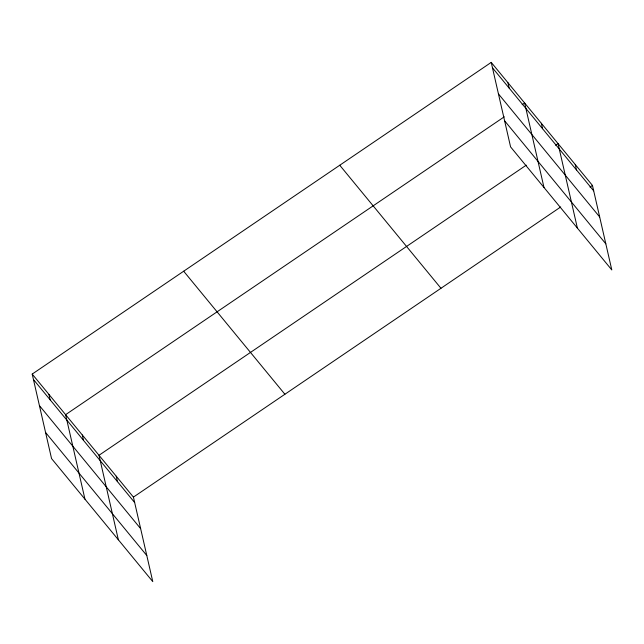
<?xml version="1.0" encoding="UTF-8"?>
<svg xmlns="http://www.w3.org/2000/svg" width="644" height="644" viewBox="0 0 644 644"><rect width="100%" height="100%" fill="white"/><g stroke="black" fill="none" stroke-linecap="round" stroke-linejoin="round"><path stroke-width="0.97" d="M32.2 374.075L133.421 497.112L152.773 581.613L51.552 458.576L32.2 374.075L491.227 62.388L592.448 185.424L611.8 269.925L510.579 146.888L491.227 62.388M504.268 116.814L65.599 414.68L84.952 499.181M522.187 104.65L524.635 102.992L543.987 187.493M526.269 165.154L99.007 455.276L118.359 539.785M555.587 145.246L558.034 143.588L577.386 228.089M133.421 497.112L560.683 206.99M590.001 187.082L592.448 185.424M492.475 67.829L593.696 190.865M498.448 93.919L599.669 216.956M504.606 120.798L605.827 243.834M339.75 165.242L440.971 288.279M183.677 271.221L284.898 394.257M33.448 379.517L134.66 502.553M39.421 405.607L140.642 528.644M45.579 432.486L146.792 555.522M575.237 164.51L576.485 169.944M541.33 123.286L542.578 128.728M507.931 82.69L509.179 88.123M116.21 476.198L117.458 481.632M82.303 434.982L83.551 440.416M48.904 394.378L50.143 399.819"/></g></svg>
